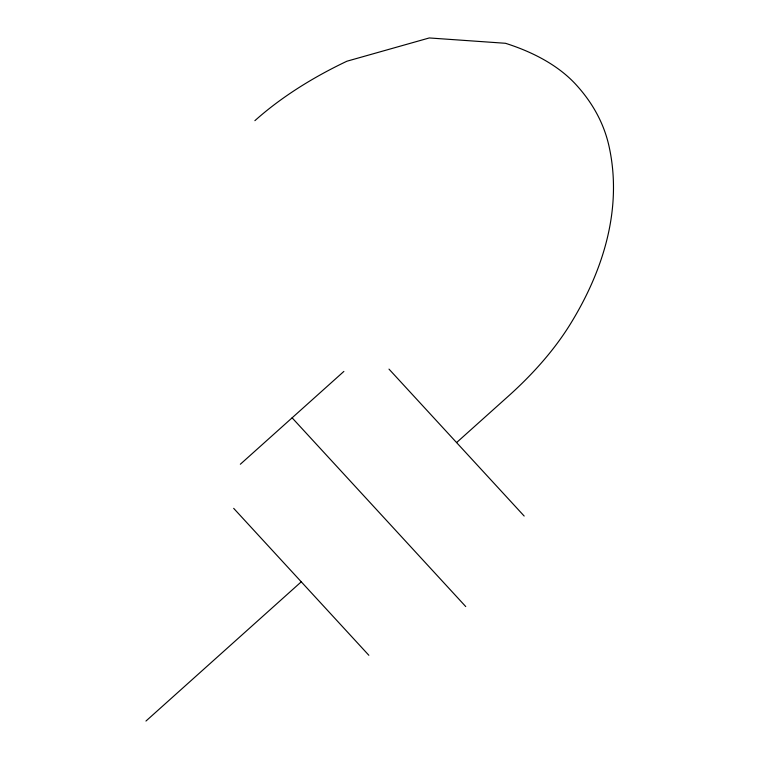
<?xml version="1.0" encoding="UTF-8"?>
<svg xmlns="http://www.w3.org/2000/svg" width="759" height="759" viewBox="0 0 759 759"><rect width="100%" height="100%" fill="white"/><g stroke="black" fill="none" stroke-linecap="round" stroke-linejoin="round"><path stroke-width="1.14" d="M240.337 464.242L343.874 371.426M145.956 721.05L301.266 581.811M456.576 442.582L508.35 396.17A462.259 238.772 -13.9 0 0 570.768 323.381A698.346 360.715 -13.9 0 0 609.041 146.335A462.259 238.772 -13.9 0 0 575.758 84.372A295.156 152.455 -13.9 0 0 505.456 43.282L429.281 37.95L346.929 61.213A295.156 152.455 -13.9 0 0 254.882 120.672M388.988 369.111L524.175 516.044M292.111 417.829L465.741 606.564M233.677 508.35L368.855 655.283"/></g></svg>
